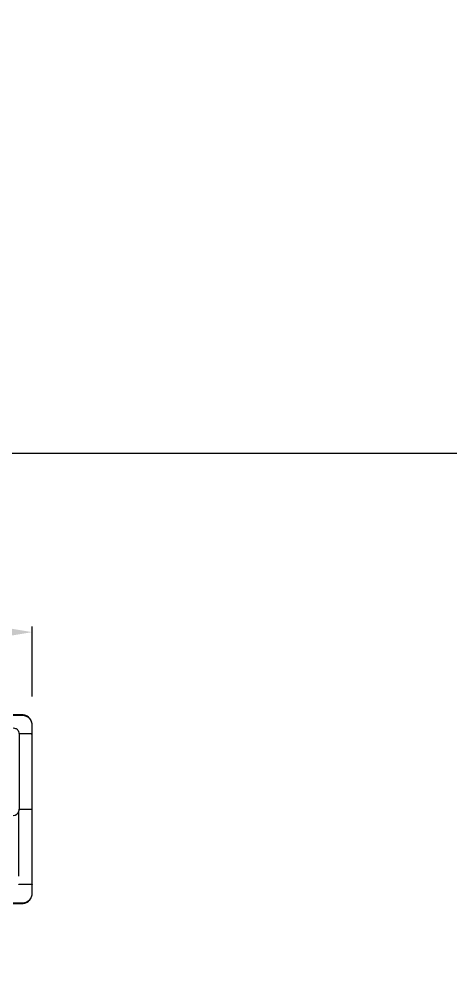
# Model space of a CAD drawing. Header units: millimetres. Extents: x -56261 to 196039, y 9480 to 100001.
# Drawn here: x 76196 to 76977, y 95451 to 97162 of the extents above; entities that cross this region are included whole.
import ezdxf

# ---------------------------------------------------------------- set-up
doc = ezdxf.new("R2010")
doc.units = ezdxf.units.MM
doc.set_wipeout_variables(frame=1)
doc.layers.add('SS-AIRCON', color=5, linetype='Continuous')
doc.layers.add('SS-TEXT', color=7, linetype='Continuous')

# ---------------------------------------------------------------- blocks, each defined once
blk = doc.blocks.new('I48T')
at = {"layer": 'SS-AIRCON', "color": 0, "linetype": 'Continuous'}
for p, q in [((-705, 209.49998), (-705, 210.44688)), ((-705, 209.49998), (-705, -190.5)), ((-704.2594, 209.49998), (-705, 209.49998)), ((-704.2594, 209.49998), (-702.7737, 209.49998)), ((-670, 187.25038), (-670, 14.30386)), ((-702.7737, 9.5), (-704.2594, 9.5)), ((-670.4784, 9.49997), (-702.7737, 9.49997)), ((-705, -190.5), (-704.2594, -190.5)), ((-702.7737, -190.5), (-704.2594, -190.5))]:
    blk.add_line(p, q, dxfattribs=at)
blk.add_arc((-655.0015, 10.50147), 15.47301, 90, 165.77421, dxfattribs=at)
for points, knots in [([(-655.0001, 259.50008), (-660.8058, 259.49998), (-668.5368, 259.50068), (-676.4548, 259.48928), (-681.8076, 259.52338), (-690.8047, 258.01848), (-702.0653, 248.55378), (-705.043, 237.93628), (-704.9953, 231.12438), (-705.0261, 227.17318), (-705.0085, 219.33638), (-705, 213.41318), (-705, 209.50018)], [0, 0, 0, 0, 0.35750492, 0.48182088, 0.48182088, 0.68067387, 1.0140867, 1.311816, 1.311816, 1.4272538, 1.5527297, 1.7936434, 1.7936434, 1.7936434, 1.7936434]), ([(-704.2596, 209.50018), (-704.2597, 212.89948), (-704.2583, 216.29968), (-704.2624, 221.73588), (-704.2669, 223.77388), (-704.266, 227.53368), (-704.2567, 229.25068), (-704.2601, 231.20048), (-704.2609, 231.45618), (-704.2633, 231.96478), (-704.2648, 232.21768), (-704.2692, 232.71178), (-704.2738, 232.94828), (-704.2754, 233.49248), (-704.2719, 233.75778), (-704.2333, 235.08968), (-704.1343, 236.15238), (-703.6967, 238.95988), (-703.2417, 240.68558), (-701.9867, 244.01238), (-701.1835, 245.61858), (-699.2447, 248.62528), (-698.1148, 250.01948), (-694.1054, 254.04098), (-690.7117, 256.18808), (-685.2947, 258.00528), (-683.5434, 258.38808), (-680.8931, 258.69608), (-680.0048, 258.75428), (-678.6585, 258.77558), (-678.2339, 258.76868), (-677.7449, 258.76608), (-677.66, 258.76568), (-677.4465, 258.76478), (-677.3179, 258.76428), (-676.975, 258.76298), (-676.7606, 258.76238), (-675.177, 258.75838), (-673.8041, 258.75968), (-670.7173, 258.76158), (-669.0073, 258.76188), (-663.1965, 258.76158), (-659.0964, 258.75908), (-655.0001, 258.75858)], [2, 2, 2, 2, 5.1626051, 5.1626051, 7.0587439, 7.0587439, 8.6496886, 8.6496886, 8.8902286, 8.8902286, 9.1288299, 9.1288299, 9.3570687, 9.3570687, 9.5743512, 9.5743512, 10.449229, 10.449229, 11.910864, 11.910864, 13.373232, 13.373232, 14.837061, 14.837061, 18.043303, 18.043303, 19.511114, 19.511114, 20.246038, 20.246038, 20.624367, 20.624367, 20.703875, 20.703875, 20.824199, 20.824199, 21.024637, 21.024637, 22.30433, 22.30433, 23.893882, 23.893882, 27.706666, 27.706666, 27.706666, 27.706666]), ([(-702.7733, 209.50018), (-698.0308, 209.49998), (-687.4935, 209.49998), (-676.0023, 209.49998), (-669.9999, 209.50018)], [0.043610424, 0.043610424, 0.043610424, 0.043610424, 0.5, 1, 1, 1, 1]), ([(-705, -190.49986), (-705, -194.41322), (-704.9999, -200.32548), (-705.0129, -208.15703), (-704.9861, -212.11392), (-705.0488, -218.94639), (-702.1262, -229.63803), (-690.7439, -238.93875), (-681.8166, -240.51419), (-676.4682, -240.50405), (-668.5213, -240.53359), (-660.8058, -240.5), (-655.0001, -240.50017)], [0, 0, 0, 0, 0.24101168, 0.3665386, 0.48202336, 0.48202336, 0.77987372, 1.1134221, 1.3123559, 1.3123559, 1.4367224, 1.7943727, 1.7943727, 1.7943727, 1.7943727]), ([(-655.0001, -239.75864), (-659.0657, -239.75909), (-663.1356, -239.76315), (-668.9045, -239.76465), (-670.602, -239.76457), (-673.6659, -239.76258), (-675.0287, -239.76087), (-676.8136, -239.7641), (-677.2391, -239.76528), (-677.8715, -239.76786), (-678.0787, -239.76891), (-678.4837, -239.77159), (-678.7081, -239.77328), (-679.8145, -239.76266), (-680.6964, -239.71056), (-683.3285, -239.4228), (-685.0684, -239.05604), (-688.7169, -237.86995), (-690.5997, -236.982), (-693.7784, -234.98422), (-695.1289, -233.9351), (-697.6553, -231.53925), (-698.8241, -230.17719), (-701.0529, -226.92683), (-702.0338, -224.98998), (-703.3699, -221.26758), (-703.8022, -219.49768), (-704.166, -216.80255), (-704.2399, -215.89881), (-704.2709, -214.76659), (-704.274, -214.54095), (-704.2742, -214.08109), (-704.2703, -213.86523), (-704.2658, -213.45039), (-704.2642, -213.23802), (-704.2614, -212.80821), (-704.2604, -212.59076), (-704.2535, -210.64552), (-704.2637, -208.89443), (-704.2658, -205.0565), (-704.2614, -202.97797), (-704.2577, -197.43469), (-704.2597, -193.96718), (-704.2596, -190.49986)], [2, 2, 2, 2, 5.7888163, 5.7888163, 7.3680687, 7.3680687, 8.6388538, 8.6388538, 9.0370486, 9.0370486, 9.2312204, 9.2312204, 9.4167514, 9.4167514, 10.146571, 10.146571, 11.604845, 11.604845, 13.292064, 13.292064, 14.692926, 14.692926, 16.158649, 16.158649, 17.92047, 17.92047, 19.41432, 19.41432, 20.158769, 20.158769, 20.343871, 20.343871, 20.535807, 20.535807, 20.736594, 20.736594, 20.941679, 20.941679, 22.568908, 22.568908, 24.504341, 24.504341, 27.732704, 27.732704, 27.732704, 27.732704]), ([(-702.7733, -190.49986), (-698.0308, -190.5), (-687.6398, -190.5), (-676.3213, -190.5), (-670.4784, -190.49986)], [0.043610424, 0.043610424, 0.043610424, 0.043610424, 0.5, 0.98671686, 0.98671686, 0.98671686, 0.98671686]), ([(-655.0001, -205.97814), (-656.985, -205.97853), (-658.9709, -205.59143), (-661.8326, -204.43182), (-662.8105, -203.90791), (-664.558, -202.71578), (-665.339, -202.06218), (-667.449, -199.91158), (-668.5706, -198.2071), (-670.0852, -194.50303), (-670.4786, -192.50152), (-670.4784, -190.49986)], [2, 2, 2, 2, 9.8005744, 9.8005744, 14.134638, 14.134638, 18.114204, 18.114204, 25.975313, 25.975313, 33.840811, 33.840811, 33.840811, 33.840811])]:
    blk.add_open_spline(points, degree=3, knots=knots, dxfattribs=at)
for points in [[(-704.2596, 9.49997), (-704.2594, 76.16666), (-704.2594, 142.83328), (-704.2596, 209.50018)], [(-669.9917, 209.99658), (-669.9973, 209.83108), (-670, 209.66558), (-669.9999, 209.50018)], [(-704.2596, -190.49986), (-704.2594, -123.83334), (-704.2594, -57.16667), (-704.2596, 9.49997)], [(-669.9999, 14.30392), (-670.3173, 13.06275), (-670.4783, 11.78184), (-670.4784, 10.50065)], [(-670.4784, 10.50065), (-670.4783, 10.16715), (-670.4783, 9.83357), (-670.4784, 9.49997)], [(-670.4784, -190.49986), (-670.4783, -123.83431), (-670.4783, -57.16716), (-670.4784, 9.49997)]]:
    blk.add_open_spline(points, degree=3, dxfattribs=at)
blk = doc.blocks.new('A$C43DE16F2')
blk.add_wipeout([(0, 14550), (0, 0), (29100, 0), (29100, 14550)]).dxf.layer = 'SS-TEXT'
at = {"layer": 'SS-TEXT', "color": 3, "linetype": 'ByBlock', "ltscale": 0.2}
blk.add_line((12193.9, 7584.6), (12193.9, 7878), dxfattribs=at)
at = {"layer": 'SS-TEXT'}
blk.add_lwpolyline([(20081.8, 8601), (0, 8601)], dxfattribs=at)
at = {"layer": 'SS-TEXT', "color": 3, "linetype": 'ByBlock', "ltscale": 0.2}
blk.add_solid([(12004.6, 7885.8), (12004.6, 7822.7), (12193.9, 7854.3)], dxfattribs=at)
at = {"layer": 'SS-TEXT', "linetype": 'Continuous', "xscale": 1.577261091527505, "yscale": 1.577261091527505, "zscale": 1.577261091527505, "rotation": 180}
blk.add_blockref('I48T', (11081.9, 7128.5), dxfattribs=at)

msp = doc.modelspace()

# ---------------------------------------------------------------- block references
at = {"layer": 'SS-TEXT', "xscale": 0.4331186193392458, "yscale": 0.4331186193392458, "zscale": 0.4331186193392458}
msp.add_blockref('A$C43DE16F2', (70938.9, 92649.2), dxfattribs=at)

doc.saveas('drawing.dxf')
